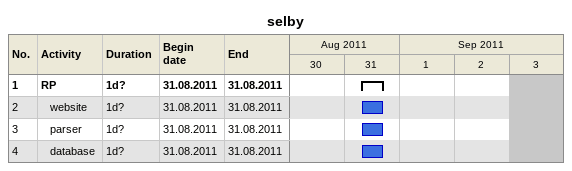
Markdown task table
selby

| ID | Level | Task | Duration | Start | Finish |
|---|---|---|---|---|---|
| 1 | 1 | **RP** | 1d? | 2011-08-31 | 2011-08-31 |
| 2 | 2 | website | 1d? | 2011-08-31 | 2011-08-31 |
| 3 | 2 | parser | 1d? | 2011-08-31 | 2011-08-31 |
| 4 | 2 | database | 1d? | 2011-08-31 | 2011-08-31 |
